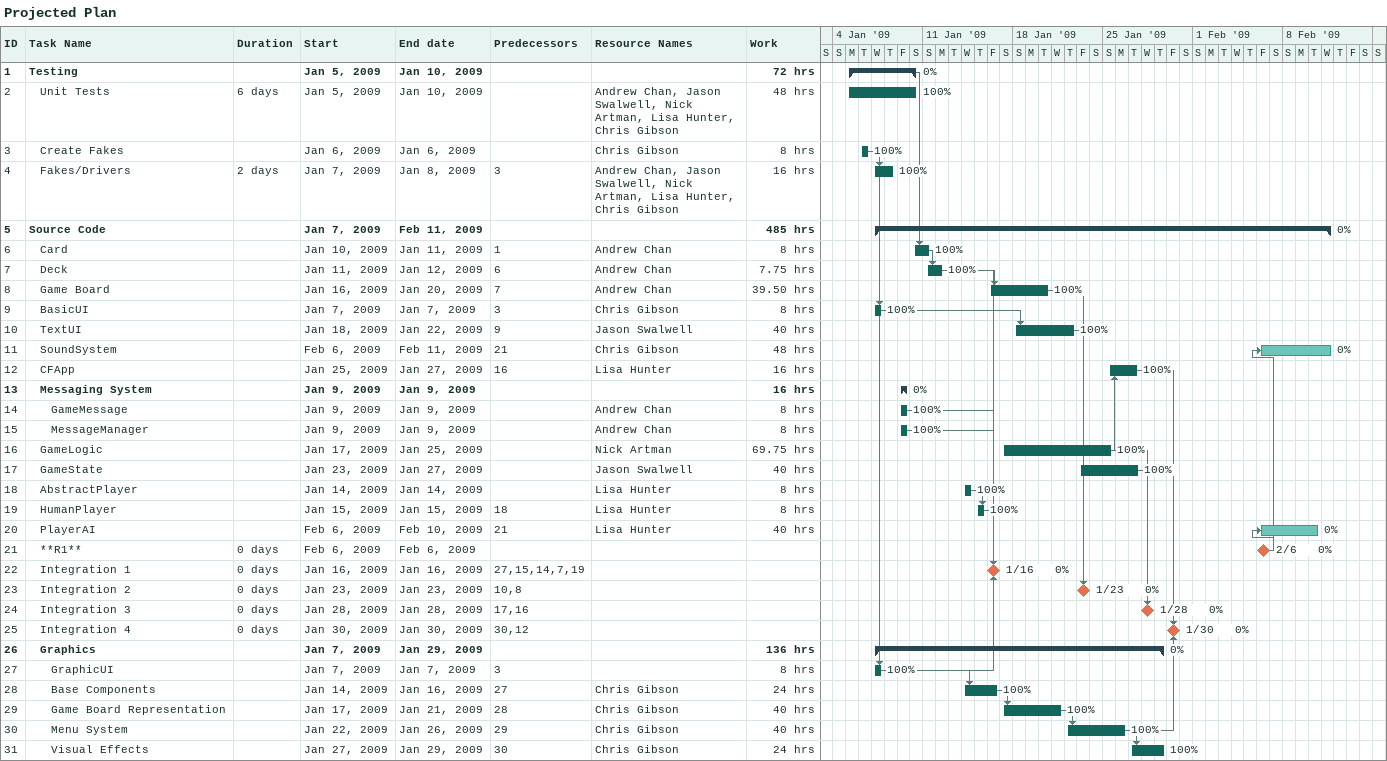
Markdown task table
Projected Plan

| ID | Level | Task | Duration | Start | Finish | Predecessors | Resources | % complete | Work (h) |
|---|---|---|---|---|---|---|---|---|---|
| 1 | 1 | **Testing** |  | 2009-01-05 | 2009-01-10 |  |  | 0 | 72 |
| 2 | 2 | Unit Tests | 6d | 2009-01-05 | 2009-01-10 |  | Andrew Chan, Jason Swalwell, Nick Artman, Lisa Hunter, Chris Gibson | 100 | 48 |
| 3 | 2 | Create Fakes |  | 2009-01-06 | 2009-01-06 |  | Chris Gibson | 100 | 8 |
| 4 | 2 | Fakes/Drivers | 2d | 2009-01-07 | 2009-01-08 | 3 | Andrew Chan, Jason Swalwell, Nick Artman, Lisa Hunter, Chris Gibson | 100 | 16 |
| 5 | 1 | **Source Code** |  | 2009-01-07 | 2009-02-11 |  |  | 0 | 485 |
| 6 | 2 | Card |  | 2009-01-10 | 2009-01-11 | 1 | Andrew Chan | 100 | 8 |
| 7 | 2 | Deck |  | 2009-01-11 | 2009-01-12 | 6 | Andrew Chan | 100 | 7.75 |
| 8 | 2 | Game Board |  | 2009-01-16 | 2009-01-20 | 7 | Andrew Chan | 100 | 39.50 |
| 9 | 2 | BasicUI |  | 2009-01-07 | 2009-01-07 | 3 | Chris Gibson | 100 | 8 |
| 10 | 2 | TextUI |  | 2009-01-18 | 2009-01-22 | 9 | Jason Swalwell | 100 | 40 |
| 11 | 2 | SoundSystem |  | 2009-02-06 | 2009-02-11 | 21 | Chris Gibson | 0 | 48 |
| 12 | 2 | CFApp |  | 2009-01-25 | 2009-01-27 | 16 | Lisa Hunter | 100 | 16 |
| 13 | 2 | **Messaging System** |  | 2009-01-09 | 2009-01-09 |  |  | 0 | 16 |
| 14 | 3 | GameMessage |  | 2009-01-09 | 2009-01-09 |  | Andrew Chan | 100 | 8 |
| 15 | 3 | MessageManager |  | 2009-01-09 | 2009-01-09 |  | Andrew Chan | 100 | 8 |
| 16 | 2 | GameLogic |  | 2009-01-17 | 2009-01-25 |  | Nick Artman | 100 | 69.75 |
| 17 | 2 | GameState |  | 2009-01-23 | 2009-01-27 |  | Jason Swalwell | 100 | 40 |
| 18 | 2 | AbstractPlayer |  | 2009-01-14 | 2009-01-14 |  | Lisa Hunter | 100 | 8 |
| 19 | 2 | HumanPlayer |  | 2009-01-15 | 2009-01-15 | 18 | Lisa Hunter | 100 | 8 |
| 20 | 2 | PlayerAI |  | 2009-02-06 | 2009-02-10 | 21 | Lisa Hunter | 0 | 40 |
| 21 | 2 | **R1** | 0d | 2009-02-06 | 2009-02-06 |  |  | 0 |  |
| 22 | 2 | Integration 1 | 0d | 2009-01-16 | 2009-01-16 | 27, 15, 14, 7, 19 |  | 0 |  |
| 23 | 2 | Integration 2 | 0d | 2009-01-23 | 2009-01-23 | 10, 8 |  | 0 |  |
| 24 | 2 | Integration 3 | 0d | 2009-01-28 | 2009-01-28 | 17, 16 |  | 0 |  |
| 25 | 2 | Integration 4 | 0d | 2009-01-30 | 2009-01-30 | 30, 12 |  | 0 |  |
| 26 | 2 | **Graphics** |  | 2009-01-07 | 2009-01-29 |  |  | 0 | 136 |
| 27 | 3 | GraphicUI |  | 2009-01-07 | 2009-01-07 | 3 |  | 100 | 8 |
| 28 | 3 | Base Components |  | 2009-01-14 | 2009-01-16 | 27 | Chris Gibson | 100 | 24 |
| 29 | 3 | Game Board Representation |  | 2009-01-17 | 2009-01-21 | 28 | Chris Gibson | 100 | 40 |
| 30 | 3 | Menu System |  | 2009-01-22 | 2009-01-26 | 29 | Chris Gibson | 100 | 40 |
| 31 | 3 | Visual Effects |  | 2009-01-27 | 2009-01-29 | 30 | Chris Gibson | 100 | 24 |
